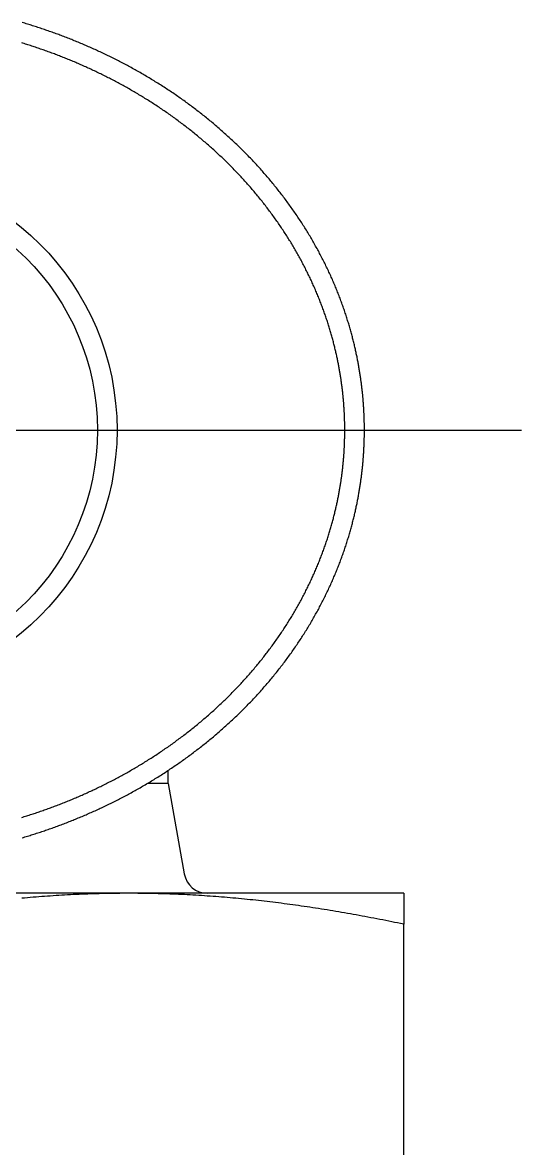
# Model space of a CAD drawing. Extents: x -15.1 to 49.4, y -18.2 to 42.
# Drawn here: x 43.09 to 49.45, y 25.25 to 39.59 of the extents above; entities that cross this region are included whole.
import ezdxf

# ---------------------------------------------------------------- set-up
doc = ezdxf.new("R2010")
doc.units = 0
doc.linetypes.add('CENTER', pattern=[50.8, 31.75, -6.35, 6.35, -6.35])
doc.layers.get('0').update_dxf_attribs({"linetype": 'CONTINUOUS'})
doc.layers.add('CENTER', color=1, linetype='CENTER')

msp = doc.modelspace()

# ---------------------------------------------------------------- linework, layer by layer
at = {"color": 7, "linetype": 'CONTINUOUS'}
for p, q in [((44.946717, 29.9), (44.946717, 30.064752)), ((44.946717, 29.9), (44.683955, 29.9)), ((44.946717, 29.9), (45.152563, 28.747263)), ((47.946717, 28.5), (33.946717, 28.5)), ((47.946717, 28.5), (47.946717, 28.105855)), ((47.946717, 11), (47.946717, 28.105855))]:
    msp.add_line(p, q, dxfattribs=at)
at = {"color": 7}
for points in [[(47.4467, 34.4, 0), (47.4467, 34.4109, 0), (47.4467, 34.4219, 0), (47.4466, 34.4328, 0), (47.4465, 34.4438, 0), (47.4464, 34.4548, 0), (47.4463, 34.4658, 0), (47.4461, 34.4768, 0), (47.4459, 34.4878, 0), (47.4457, 34.4989, 0), (47.4455, 34.5099, 0), (47.4452, 34.521, 0), (47.4449, 34.5321, 0), (47.4446, 34.5432, 0), (47.4442, 34.5544, 0), (47.4439, 34.5655, 0), (47.4435, 34.5767, 0), (47.443, 34.5879, 0), (47.4426, 34.5991, 0), (47.4421, 34.6104, 0), (47.4416, 34.6216, 0), (47.441, 34.6329, 0), (47.4404, 34.6442, 0), (47.4398, 34.6556, 0), (47.4392, 34.6669, 0), (47.4385, 34.6783, 0), (47.4378, 34.6897, 0), (47.4371, 34.7011, 0), (47.4363, 34.7126, 0), (47.4356, 34.7241, 0), (47.4347, 34.7356, 0), (47.4339, 34.7472, 0), (47.433, 34.7588, 0), (47.4321, 34.7704, 0), (47.4311, 34.782, 0), (47.4302, 34.7937, 0), (47.4291, 34.8054, 0), (47.4281, 34.8171, 0), (47.427, 34.8289, 0), (47.4259, 34.8407, 0), (47.4248, 34.8525, 0), (47.4236, 34.8644, 0), (47.4224, 34.8763, 0), (47.4211, 34.8882, 0), (47.4198, 34.9002, 0), (47.4185, 34.9122, 0), (47.4172, 34.9242, 0), (47.4158, 34.9363, 0), (47.4143, 34.9484, 0), (47.4129, 34.9606, 0), (47.4114, 34.9728, 0), (47.4098, 34.985, 0), (47.4083, 34.9973, 0), (47.4067, 35.0096, 0), (47.405, 35.022, 0), (47.4033, 35.0344, 0), (47.4016, 35.0469, 0), (47.3998, 35.0593, 0), (47.398, 35.0719, 0), (47.3962, 35.0845, 0), (47.3943, 35.0971, 0), (47.3924, 35.1098, 0), (47.3904, 35.1225, 0), (47.3884, 35.1353, 0), (47.3863, 35.1481, 0), (47.3842, 35.161, 0), (47.3821, 35.1739, 0), (47.3799, 35.1869, 0), (47.3776, 35.1999, 0), (47.3753, 35.213, 0), (47.373, 35.2261, 0), (47.3706, 35.2393, 0), (47.3682, 35.2525, 0), (47.3657, 35.2658, 0), (47.3631, 35.2792, 0), (47.3606, 35.2926, 0), (47.3579, 35.306, 0), (47.3552, 35.3196, 0), (47.3525, 35.3331, 0), (47.3497, 35.3468, 0), (47.3468, 35.3605, 0), (47.3439, 35.3743, 0), (47.341, 35.3881, 0), (47.3379, 35.402, 0), (47.3349, 35.416, 0), (47.3317, 35.43, 0), (47.3285, 35.4441, 0), (47.3253, 35.4582, 0), (47.3219, 35.4724, 0), (47.3186, 35.4867, 0), (47.3151, 35.5011, 0), (47.3116, 35.5155, 0), (47.3081, 35.5299, 0), (47.3044, 35.5444, 0), (47.3008, 35.559, 0), (47.297, 35.5736, 0), (47.2932, 35.5883, 0), (47.2893, 35.603, 0), (47.2854, 35.6178, 0), (47.2814, 35.6326, 0), (47.2773, 35.6475, 0), (47.2732, 35.6624, 0), (47.269, 35.6774, 0), (47.2647, 35.6924, 0), (47.2604, 35.7075, 0), (47.256, 35.7226, 0), (47.2515, 35.7378, 0), (47.247, 35.753, 0), (47.2424, 35.7682, 0), (47.2377, 35.7835, 0), (47.233, 35.7988, 0), (47.2282, 35.8142, 0), (47.2233, 35.8296, 0), (47.2183, 35.845, 0), (47.2133, 35.8605, 0), (47.2083, 35.876, 0), (47.2031, 35.8915, 0), (47.1979, 35.907, 0), (47.1926, 35.9226, 0), (47.1873, 35.9382, 0), (47.1819, 35.9539, 0), (47.1764, 35.9695, 0), (47.1708, 35.9852, 0), (47.1652, 36.0009, 0), (47.1595, 36.0167, 0), (47.1538, 36.0324, 0), (47.1479, 36.0482, 0), (47.142, 36.064, 0), (47.1361, 36.0798, 0), (47.13, 36.0956, 0), (47.124, 36.1115, 0), (47.1178, 36.1273, 0), (47.1116, 36.1432, 0), (47.1053, 36.1591, 0), (47.0989, 36.175, 0), (47.0925, 36.1909, 0), (47.086, 36.2068, 0), (47.0794, 36.2227, 0), (47.0727, 36.2386, 0), (47.066, 36.2546, 0), (47.0593, 36.2705, 0), (47.0524, 36.2864, 0), (47.0455, 36.3024, 0), (47.0385, 36.3183, 0), (47.0315, 36.3342, 0), (47.0244, 36.3502, 0), (47.0172, 36.3661, 0), (47.01, 36.382, 0), (47.0027, 36.398, 0), (46.9953, 36.4139, 0), (46.9879, 36.4298, 0), (46.9804, 36.4457, 0), (46.9728, 36.4616, 0), (46.9652, 36.4775, 0), (46.9575, 36.4934, 0), (46.9497, 36.5092, 0), (46.9419, 36.5251, 0), (46.934, 36.5409, 0), (46.9261, 36.5568, 0), (46.9181, 36.5726, 0), (46.91, 36.5884, 0), (46.9018, 36.6042, 0), (46.8937, 36.62, 0), (46.8854, 36.6358, 0), (46.8771, 36.6515, 0), (46.8687, 36.6673, 0), (46.8602, 36.683, 0), (46.8517, 36.6987, 0), (46.8432, 36.7144, 0), (46.8346, 36.7301, 0), (46.8259, 36.7457, 0), (46.8171, 36.7614, 0), (46.8083, 36.777, 0), (46.7994, 36.7926, 0), (46.7905, 36.8082, 0), (46.7815, 36.8237, 0), (46.7725, 36.8393, 0), (46.7634, 36.8548, 0), (46.7542, 36.8703, 0), (46.745, 36.8857, 0), (46.7357, 36.9012, 0), (46.7264, 36.9166, 0), (46.717, 36.932, 0), (46.7075, 36.9473, 0), (46.698, 36.9627, 0), (46.6884, 36.978, 0), (46.6788, 36.9934, 0), (46.6691, 37.0086, 0), (46.6593, 37.0239, 0), (46.6495, 37.0392, 0), (46.6396, 37.0544, 0), (46.6296, 37.0696, 0), (46.6196, 37.0848, 0), (46.6096, 37.1, 0), (46.5994, 37.1151, 0), (46.5893, 37.1302, 0), (46.579, 37.1453, 0), (46.5687, 37.1604, 0), (46.5583, 37.1754, 0), (46.5479, 37.1904, 0), (46.5374, 37.2054, 0), (46.5269, 37.2204, 0), (46.5163, 37.2354, 0), (46.5057, 37.2503, 0), (46.4949, 37.2652, 0), (46.4842, 37.2801, 0), (46.4733, 37.2949, 0), (46.4625, 37.3097, 0), (46.4515, 37.3245, 0), (46.4405, 37.3393, 0), (46.4294, 37.3541, 0), (46.4183, 37.3688, 0), (46.4072, 37.3835, 0), (46.3959, 37.3981, 0), (46.3846, 37.4128, 0), (46.3733, 37.4274, 0), (46.3619, 37.442, 0), (46.3504, 37.4565, 0), (46.3389, 37.471, 0), (46.3274, 37.4855, 0), (46.3157, 37.5, 0), (46.3041, 37.5144, 0), (46.2923, 37.5288, 0), (46.2805, 37.5432, 0), (46.2687, 37.5576, 0), (46.2568, 37.5719, 0), (46.2448, 37.5862, 0), (46.2328, 37.6004, 0), (46.2207, 37.6147, 0), (46.2086, 37.6289, 0), (46.1965, 37.643, 0), (46.1842, 37.6572, 0), (46.1719, 37.6713, 0), (46.1596, 37.6853, 0), (46.1472, 37.6994, 0), (46.1348, 37.7134, 0), (46.1223, 37.7273, 0), (46.1097, 37.7413, 0), (46.0971, 37.7552, 0), (46.0845, 37.7691, 0), (46.0718, 37.7829, 0), (46.059, 37.7967, 0), (46.0462, 37.8105, 0), (46.0333, 37.8242, 0), (46.0204, 37.8379, 0), (46.0074, 37.8516, 0), (45.9944, 37.8652, 0), (45.9813, 37.8788, 0), (45.9682, 37.8924, 0), (45.955, 37.9059, 0), (45.9418, 37.9194, 0), (45.9285, 37.9328, 0), (45.9152, 37.9462, 0), (45.9018, 37.9596, 0), (45.8884, 37.9729, 0), (45.8749, 37.9862, 0), (45.8614, 37.9995, 0), (45.8478, 38.0127, 0), (45.8342, 38.0259, 0), (45.8205, 38.039, 0), (45.8068, 38.0521, 0), (45.793, 38.0652, 0), (45.7792, 38.0782, 0), (45.7653, 38.0912, 0), (45.7514, 38.1041, 0), (45.7375, 38.117, 0), (45.7235, 38.1299, 0), (45.7095, 38.1427, 0), (45.6954, 38.1555, 0), (45.6813, 38.1682, 0), (45.6671, 38.1809, 0), (45.6529, 38.1935, 0), (45.6386, 38.2062, 0), (45.6244, 38.2187, 0), (45.61, 38.2312, 0), (45.5956, 38.2437, 0), (45.5812, 38.2562, 0), (45.5668, 38.2686, 0), (45.5523, 38.2809, 0), (45.5377, 38.2932, 0), (45.5232, 38.3055, 0), (45.5085, 38.3177, 0), (45.4939, 38.3299, 0), (45.4792, 38.342, 0), (45.4645, 38.3541, 0), (45.4497, 38.3662, 0), (45.4349, 38.3782, 0), (45.42, 38.3901, 0), (45.4052, 38.402, 0), (45.3902, 38.4139, 0), (45.3753, 38.4257, 0), (45.3603, 38.4375, 0), (45.3453, 38.4492, 0), (45.3302, 38.4609, 0), (45.3151, 38.4725, 0), (45.3, 38.4841, 0), (45.2849, 38.4957, 0), (45.2697, 38.5071, 0), (45.2544, 38.5186, 0), (45.2392, 38.53, 0), (45.2239, 38.5413, 0), (45.2086, 38.5526, 0), (45.1932, 38.5639, 0), (45.1778, 38.5751, 0), (45.1624, 38.5863, 0), (45.147, 38.5974, 0), (45.1315, 38.6084, 0), (45.116, 38.6194, 0), (45.1005, 38.6304, 0), (45.0849, 38.6413, 0), (45.0693, 38.6522, 0), (45.0537, 38.663, 0), (45.0381, 38.6738, 0), (45.0224, 38.6845, 0), (45.0067, 38.6951, 0), (44.991, 38.7057, 0), (44.9752, 38.7163, 0), (44.9595, 38.7268, 0), (44.9437, 38.7373, 0), (44.9278, 38.7477, 0), (44.912, 38.758, 0), (44.8961, 38.7683, 0), (44.8803, 38.7786, 0), (44.8643, 38.7888, 0), (44.8484, 38.7989, 0), (44.8325, 38.809, 0), (44.8165, 38.819, 0), (44.8005, 38.829, 0), (44.7845, 38.839, 0), (44.7685, 38.8488, 0), (44.7525, 38.8587, 0), (44.7364, 38.8684, 0), (44.7204, 38.8782, 0), (44.7043, 38.8878, 0), (44.6882, 38.8975, 0), (44.672, 38.907, 0), (44.6559, 38.9165, 0), (44.6397, 38.926, 0), (44.6236, 38.9354, 0), (44.6074, 38.9448, 0), (44.5912, 38.9541, 0), (44.575, 38.9633, 0), (44.5588, 38.9725, 0), (44.5425, 38.9817, 0), (44.5263, 38.9908, 0), (44.51, 38.9999, 0), (44.4937, 39.0089, 0), (44.4774, 39.0178, 0), (44.4611, 39.0267, 0), (44.4448, 39.0355, 0), (44.4284, 39.0443, 0), (44.4121, 39.0531, 0), (44.3958, 39.0618, 0), (44.3794, 39.0704, 0), (44.363, 39.079, 0), (44.3466, 39.0875, 0), (44.3302, 39.096, 0), (44.3138, 39.1045, 0), (44.2974, 39.1128, 0), (44.281, 39.1212, 0), (44.2646, 39.1295, 0), (44.2481, 39.1377, 0), (44.2317, 39.1459, 0), (44.2152, 39.154, 0), (44.1988, 39.1621, 0), (44.1823, 39.1701, 0), (44.1658, 39.1781, 0), (44.1493, 39.186, 0), (44.1328, 39.1939, 0), (44.1164, 39.2017, 0), (44.0999, 39.2095, 0), (44.0834, 39.2172, 0), (44.0668, 39.2249, 0), (44.0503, 39.2325, 0), (44.0338, 39.2401, 0), (44.0173, 39.2476, 0), (44.0008, 39.2551, 0), (43.9842, 39.2625, 0), (43.9677, 39.2699, 0), (43.9512, 39.2772, 0), (43.9346, 39.2844, 0), (43.9181, 39.2917, 0), (43.9016, 39.2988, 0), (43.885, 39.306, 0), (43.8685, 39.313, 0), (43.8519, 39.32, 0), (43.8354, 39.327, 0), (43.8189, 39.3339, 0), (43.8023, 39.3408, 0), (43.7858, 39.3476, 0), (43.7692, 39.3544, 0), (43.7527, 39.3611, 0), (43.7362, 39.3678, 0), (43.7196, 39.3744, 0), (43.7031, 39.381, 0), (43.6865, 39.3875, 0), (43.67, 39.394, 0), (43.6534, 39.4005, 0), (43.6368, 39.4069, 0), (43.6203, 39.4132, 0), (43.6037, 39.4195, 0), (43.5872, 39.4258, 0), (43.5706, 39.432, 0), (43.554, 39.4382, 0), (43.5375, 39.4443, 0), (43.5209, 39.4504, 0), (43.5043, 39.4564, 0), (43.4877, 39.4624, 0), (43.4712, 39.4683, 0), (43.4546, 39.4742, 0), (43.438, 39.4801, 0), (43.4214, 39.4859, 0), (43.4048, 39.4916, 0), (43.3883, 39.4973, 0), (43.3717, 39.503, 0), (43.3551, 39.5086, 0), (43.3385, 39.5142, 0), (43.3219, 39.5198, 0), (43.3053, 39.5253, 0), (43.2887, 39.5307, 0), (43.2721, 39.5361, 0), (43.2555, 39.5415, 0), (43.2389, 39.5468, 0), (43.2223, 39.5521, 0), (43.2057, 39.5573, 0), (43.1891, 39.5625, 0), (43.1725, 39.5676, 0), (43.1559, 39.5727, 0), (43.1393, 39.5778, 0), (43.1227, 39.5828, 0), (43.1061, 39.5878, 0), (43.0895, 39.5927, 0)], [(47.1967, 34.4, 0), (47.1967, 34.4103, 0), (47.1967, 34.4207, 0), (47.1966, 34.4311, 0), (47.1965, 34.4414, 0), (47.1964, 34.4518, 0), (47.1963, 34.4622, 0), (47.1961, 34.4727, 0), (47.196, 34.4831, 0), (47.1958, 34.4936, 0), (47.1955, 34.504, 0), (47.1953, 34.5145, 0), (47.195, 34.525, 0), (47.1947, 34.5355, 0), (47.1944, 34.5461, 0), (47.194, 34.5566, 0), (47.1936, 34.5672, 0), (47.1932, 34.5778, 0), (47.1928, 34.5884, 0), (47.1923, 34.5991, 0), (47.1918, 34.6097, 0), (47.1913, 34.6204, 0), (47.1908, 34.6311, 0), (47.1902, 34.6418, 0), (47.1896, 34.6526, 0), (47.189, 34.6634, 0), (47.1883, 34.6742, 0), (47.1876, 34.685, 0), (47.1869, 34.6958, 0), (47.1862, 34.7067, 0), (47.1854, 34.7176, 0), (47.1846, 34.7285, 0), (47.1837, 34.7395, 0), (47.1829, 34.7505, 0), (47.182, 34.7615, 0), (47.181, 34.7725, 0), (47.1801, 34.7836, 0), (47.1791, 34.7947, 0), (47.1781, 34.8059, 0), (47.177, 34.817, 0), (47.1759, 34.8282, 0), (47.1748, 34.8395, 0), (47.1737, 34.8507, 0), (47.1725, 34.862, 0), (47.1713, 34.8733, 0), (47.17, 34.8847, 0), (47.1687, 34.8961, 0), (47.1674, 34.9076, 0), (47.1661, 34.919, 0), (47.1647, 34.9305, 0), (47.1633, 34.9421, 0), (47.1618, 34.9537, 0), (47.1603, 34.9653, 0), (47.1588, 34.977, 0), (47.1572, 34.9887, 0), (47.1557, 35.0004, 0), (47.154, 35.0122, 0), (47.1524, 35.024, 0), (47.1506, 35.0359, 0), (47.1489, 35.0478, 0), (47.1471, 35.0598, 0), (47.1453, 35.0718, 0), (47.1434, 35.0838, 0), (47.1415, 35.0959, 0), (47.1395, 35.1081, 0), (47.1376, 35.1202, 0), (47.1355, 35.1325, 0), (47.1334, 35.1448, 0), (47.1313, 35.1571, 0), (47.1291, 35.1695, 0), (47.1269, 35.1819, 0), (47.1247, 35.1944, 0), (47.1224, 35.2069, 0), (47.12, 35.2195, 0), (47.1176, 35.2322, 0), (47.1151, 35.2449, 0), (47.1127, 35.2576, 0), (47.1101, 35.2704, 0), (47.1075, 35.2833, 0), (47.1049, 35.2962, 0), (47.1022, 35.3092, 0), (47.0994, 35.3222, 0), (47.0966, 35.3353, 0), (47.0937, 35.3485, 0), (47.0908, 35.3617, 0), (47.0878, 35.375, 0), (47.0848, 35.3884, 0), (47.0817, 35.4018, 0), (47.0786, 35.4153, 0), (47.0754, 35.4288, 0), (47.0721, 35.4424, 0), (47.0688, 35.456, 0), (47.0654, 35.4697, 0), (47.062, 35.4835, 0), (47.0585, 35.4973, 0), (47.0549, 35.5111, 0), (47.0513, 35.525, 0), (47.0477, 35.539, 0), (47.0439, 35.553, 0), (47.0401, 35.567, 0), (47.0363, 35.5811, 0), (47.0324, 35.5953, 0), (47.0284, 35.6095, 0), (47.0243, 35.6237, 0), (47.0202, 35.638, 0), (47.0161, 35.6524, 0), (47.0118, 35.6667, 0), (47.0075, 35.6811, 0), (47.0032, 35.6956, 0), (46.9987, 35.7101, 0), (46.9942, 35.7246, 0), (46.9897, 35.7392, 0), (46.9851, 35.7538, 0), (46.9804, 35.7684, 0), (46.9756, 35.7831, 0), (46.9708, 35.7978, 0), (46.9659, 35.8125, 0), (46.961, 35.8273, 0), (46.956, 35.842, 0), (46.9509, 35.8568, 0), (46.9458, 35.8717, 0), (46.9405, 35.8865, 0), (46.9353, 35.9014, 0), (46.9299, 35.9163, 0), (46.9245, 35.9313, 0), (46.9191, 35.9462, 0), (46.9136, 35.9612, 0), (46.908, 35.9762, 0), (46.9023, 35.9912, 0), (46.8966, 36.0062, 0), (46.8908, 36.0212, 0), (46.885, 36.0363, 0), (46.879, 36.0514, 0), (46.8731, 36.0664, 0), (46.867, 36.0815, 0), (46.8609, 36.0966, 0), (46.8547, 36.1117, 0), (46.8485, 36.1268, 0), (46.8422, 36.142, 0), (46.8358, 36.1571, 0), (46.8294, 36.1722, 0), (46.8229, 36.1874, 0), (46.8163, 36.2025, 0), (46.8097, 36.2177, 0), (46.803, 36.2328, 0), (46.7962, 36.2479, 0), (46.7894, 36.2631, 0), (46.7826, 36.2782, 0), (46.7756, 36.2933, 0), (46.7686, 36.3085, 0), (46.7615, 36.3236, 0), (46.7544, 36.3387, 0), (46.7472, 36.3538, 0), (46.74, 36.3689, 0), (46.7327, 36.384, 0), (46.7253, 36.3991, 0), (46.7178, 36.4142, 0), (46.7104, 36.4292, 0), (46.7028, 36.4443, 0), (46.6952, 36.4593, 0), (46.6875, 36.4744, 0), (46.6798, 36.4894, 0), (46.672, 36.5044, 0), (46.6641, 36.5194, 0), (46.6562, 36.5344, 0), (46.6482, 36.5494, 0), (46.6402, 36.5644, 0), (46.6321, 36.5793, 0), (46.624, 36.5942, 0), (46.6158, 36.6091, 0), (46.6075, 36.624, 0), (46.5992, 36.6389, 0), (46.5908, 36.6538, 0), (46.5823, 36.6686, 0), (46.5738, 36.6835, 0), (46.5653, 36.6983, 0), (46.5567, 36.7131, 0), (46.548, 36.7278, 0), (46.5393, 36.7426, 0), (46.5305, 36.7573, 0), (46.5217, 36.772, 0), (46.5128, 36.7867, 0), (46.5038, 36.8013, 0), (46.4948, 36.816, 0), (46.4857, 36.8306, 0), (46.4766, 36.8452, 0), (46.4674, 36.8598, 0), (46.4582, 36.8744, 0), (46.4489, 36.8889, 0), (46.4395, 36.9035, 0), (46.4301, 36.918, 0), (46.4206, 36.9325, 0), (46.4111, 36.9469, 0), (46.4015, 36.9614, 0), (46.3918, 36.9758, 0), (46.3821, 36.9902, 0), (46.3724, 37.0046, 0), (46.3625, 37.019, 0), (46.3527, 37.0333, 0), (46.3427, 37.0477, 0), (46.3327, 37.062, 0), (46.3227, 37.0762, 0), (46.3126, 37.0905, 0), (46.3024, 37.1047, 0), (46.2922, 37.119, 0), (46.2819, 37.1331, 0), (46.2716, 37.1473, 0), (46.2612, 37.1615, 0), (46.2507, 37.1756, 0), (46.2402, 37.1897, 0), (46.2297, 37.2037, 0), (46.2191, 37.2178, 0), (46.2084, 37.2318, 0), (46.1977, 37.2458, 0), (46.1869, 37.2598, 0), (46.1761, 37.2737, 0), (46.1652, 37.2877, 0), (46.1543, 37.3015, 0), (46.1433, 37.3154, 0), (46.1322, 37.3293, 0), (46.1211, 37.3431, 0), (46.11, 37.3569, 0), (46.0988, 37.3706, 0), (46.0875, 37.3844, 0), (46.0762, 37.3981, 0), (46.0648, 37.4117, 0), (46.0534, 37.4254, 0), (46.0419, 37.439, 0), (46.0304, 37.4526, 0), (46.0188, 37.4662, 0), (46.0072, 37.4797, 0), (45.9955, 37.4932, 0), (45.9837, 37.5067, 0), (45.9719, 37.5202, 0), (45.9601, 37.5336, 0), (45.9482, 37.547, 0), (45.9363, 37.5603, 0), (45.9243, 37.5736, 0), (45.9122, 37.5869, 0), (45.9001, 37.6002, 0), (45.8879, 37.6134, 0), (45.8757, 37.6266, 0), (45.8635, 37.6398, 0), (45.8512, 37.653, 0), (45.8388, 37.6661, 0), (45.8264, 37.6791, 0), (45.8139, 37.6922, 0), (45.8014, 37.7052, 0), (45.7889, 37.7182, 0), (45.7762, 37.7311, 0), (45.7636, 37.744, 0), (45.7509, 37.7569, 0), (45.7381, 37.7697, 0), (45.7253, 37.7825, 0), (45.7124, 37.7953, 0), (45.6995, 37.808, 0), (45.6866, 37.8207, 0), (45.6736, 37.8334, 0), (45.6605, 37.846, 0), (45.6475, 37.8586, 0), (45.6343, 37.8711, 0), (45.6211, 37.8836, 0), (45.6079, 37.8961, 0), (45.5946, 37.9085, 0), (45.5813, 37.9209, 0), (45.568, 37.9333, 0), (45.5545, 37.9456, 0), (45.5411, 37.9579, 0), (45.5276, 37.9701, 0), (45.5141, 37.9823, 0), (45.5005, 37.9945, 0), (45.4869, 38.0066, 0), (45.4732, 38.0187, 0), (45.4595, 38.0308, 0), (45.4458, 38.0428, 0), (45.432, 38.0547, 0), (45.4182, 38.0667, 0), (45.4043, 38.0786, 0), (45.3904, 38.0904, 0), (45.3764, 38.1022, 0), (45.3625, 38.114, 0), (45.3484, 38.1257, 0), (45.3344, 38.1374, 0), (45.3203, 38.149, 0), (45.3062, 38.1606, 0), (45.292, 38.1722, 0), (45.2778, 38.1837, 0), (45.2635, 38.1952, 0), (45.2493, 38.2066, 0), (45.235, 38.218, 0), (45.2206, 38.2293, 0), (45.2062, 38.2406, 0), (45.1918, 38.2519, 0), (45.1773, 38.2631, 0), (45.1629, 38.2743, 0), (45.1483, 38.2854, 0), (45.1338, 38.2965, 0), (45.1192, 38.3075, 0), (45.1046, 38.3185, 0), (45.0899, 38.3294, 0), (45.0753, 38.3403, 0), (45.0605, 38.3512, 0), (45.0458, 38.362, 0), (45.031, 38.3728, 0), (45.0162, 38.3835, 0), (45.0014, 38.3942, 0), (44.9865, 38.4048, 0), (44.9716, 38.4154, 0), (44.9567, 38.4259, 0), (44.9417, 38.4364, 0), (44.9268, 38.4468, 0), (44.9118, 38.4572, 0), (44.8967, 38.4675, 0), (44.8817, 38.4778, 0), (44.8666, 38.4881, 0), (44.8515, 38.4983, 0), (44.8363, 38.5084, 0), (44.8212, 38.5185, 0), (44.806, 38.5286, 0), (44.7908, 38.5386, 0), (44.7755, 38.5486, 0), (44.7603, 38.5585, 0), (44.745, 38.5683, 0), (44.7297, 38.5781, 0), (44.7144, 38.5879, 0), (44.6991, 38.5976, 0), (44.6837, 38.6072, 0), (44.6683, 38.6168, 0), (44.653, 38.6264, 0), (44.6375, 38.6359, 0), (44.6221, 38.6453, 0), (44.6067, 38.6547, 0), (44.5912, 38.6641, 0), (44.5757, 38.6734, 0), (44.5602, 38.6827, 0), (44.5447, 38.6919, 0), (44.5292, 38.701, 0), (44.5136, 38.7101, 0), (44.4981, 38.7192, 0), (44.4825, 38.7282, 0), (44.4669, 38.7372, 0), (44.4513, 38.7461, 0), (44.4357, 38.7549, 0), (44.42, 38.7638, 0), (44.4044, 38.7725, 0), (44.3887, 38.7812, 0), (44.373, 38.7899, 0), (44.3574, 38.7985, 0), (44.3417, 38.8071, 0), (44.3259, 38.8156, 0), (44.3102, 38.8241, 0), (44.2945, 38.8325, 0), (44.2787, 38.8409, 0), (44.263, 38.8492, 0), (44.2472, 38.8574, 0), (44.2314, 38.8657, 0), (44.2156, 38.8738, 0), (44.1998, 38.882, 0), (44.184, 38.89, 0), (44.1682, 38.8981, 0), (44.1523, 38.9061, 0), (44.1365, 38.914, 0), (44.1207, 38.9219, 0), (44.1048, 38.9297, 0), (44.0889, 38.9375, 0), (44.0731, 38.9452, 0), (44.0572, 38.9529, 0), (44.0413, 38.9605, 0), (44.0254, 38.9681, 0), (44.0095, 38.9757, 0), (43.9936, 38.9832, 0), (43.9777, 38.9906, 0), (43.9618, 38.998, 0), (43.9459, 39.0054, 0), (43.93, 39.0127, 0), (43.914, 39.0199, 0), (43.8981, 39.0271, 0), (43.8822, 39.0343, 0), (43.8662, 39.0414, 0), (43.8503, 39.0484, 0), (43.8343, 39.0554, 0), (43.8184, 39.0624, 0), (43.8025, 39.0693, 0), (43.7865, 39.0762, 0), (43.7706, 39.083, 0), (43.7546, 39.0898, 0), (43.7386, 39.0965, 0), (43.7227, 39.1032, 0), (43.7067, 39.1098, 0), (43.6908, 39.1164, 0), (43.6748, 39.1229, 0), (43.6589, 39.1294, 0), (43.6429, 39.1358, 0), (43.6269, 39.1422, 0), (43.611, 39.1486, 0), (43.595, 39.1549, 0), (43.579, 39.1612, 0), (43.5631, 39.1674, 0), (43.5471, 39.1735, 0), (43.5311, 39.1797, 0), (43.5151, 39.1858, 0), (43.4991, 39.1918, 0), (43.4832, 39.1978, 0), (43.4672, 39.2037, 0), (43.4512, 39.2097, 0), (43.4352, 39.2155, 0), (43.4192, 39.2213, 0), (43.4032, 39.2271, 0), (43.3872, 39.2328, 0), (43.3712, 39.2385, 0), (43.3552, 39.2442, 0), (43.3392, 39.2498, 0), (43.3232, 39.2553, 0), (43.3072, 39.2609, 0), (43.2911, 39.2663, 0), (43.2751, 39.2718, 0), (43.2591, 39.2772, 0), (43.2431, 39.2825, 0), (43.2271, 39.2878, 0), (43.2111, 39.2931, 0), (43.195, 39.2983, 0), (43.179, 39.3035, 0), (43.163, 39.3086, 0), (43.1469, 39.3137, 0), (43.1309, 39.3187, 0), (43.1149, 39.3237, 0), (43.0988, 39.3287, 0), (43.0828, 39.3336, 0)], [(43.0827, 29.4664, 0), (43.0988, 29.4713, 0), (43.1148, 29.4763, 0), (43.1308, 29.4813, 0), (43.1469, 29.4864, 0), (43.1629, 29.4915, 0), (43.1789, 29.4966, 0), (43.195, 29.5018, 0), (43.211, 29.507, 0), (43.227, 29.5123, 0), (43.243, 29.5176, 0), (43.259, 29.5229, 0), (43.2751, 29.5283, 0), (43.2911, 29.5337, 0), (43.3071, 29.5392, 0), (43.3231, 29.5447, 0), (43.3391, 29.5503, 0), (43.3551, 29.5559, 0), (43.3712, 29.5615, 0), (43.3872, 29.5672, 0), (43.4032, 29.5729, 0), (43.4192, 29.5787, 0), (43.4352, 29.5845, 0), (43.4512, 29.5904, 0), (43.4672, 29.5963, 0), (43.4833, 29.6023, 0), (43.4993, 29.6083, 0), (43.5153, 29.6143, 0), (43.5313, 29.6204, 0), (43.5473, 29.6265, 0), (43.5633, 29.6327, 0), (43.5793, 29.6389, 0), (43.5953, 29.6452, 0), (43.6113, 29.6515, 0), (43.6273, 29.6579, 0), (43.6433, 29.6643, 0), (43.6593, 29.6707, 0), (43.6753, 29.6772, 0), (43.6913, 29.6838, 0), (43.7072, 29.6904, 0), (43.7232, 29.697, 0), (43.7392, 29.7037, 0), (43.7552, 29.7104, 0), (43.7711, 29.7172, 0), (43.7871, 29.724, 0), (43.803, 29.7309, 0), (43.819, 29.7378, 0), (43.8349, 29.7448, 0), (43.8509, 29.7518, 0), (43.8668, 29.7588, 0), (43.8828, 29.7659, 0), (43.8987, 29.7731, 0), (43.9146, 29.7803, 0), (43.9305, 29.7875, 0), (43.9464, 29.7948, 0), (43.9623, 29.8021, 0), (43.9782, 29.8095, 0), (43.9941, 29.817, 0), (44.01, 29.8244, 0), (44.0259, 29.832, 0), (44.0417, 29.8395, 0), (44.0576, 29.8472, 0), (44.0734, 29.8548, 0), (44.0893, 29.8626, 0), (44.1051, 29.8703, 0), (44.1209, 29.8782, 0), (44.1367, 29.886, 0), (44.1526, 29.8939, 0), (44.1684, 29.9019, 0), (44.1842, 29.9099, 0), (44.1999, 29.918, 0), (44.2157, 29.9261, 0), (44.2315, 29.9342, 0), (44.2472, 29.9425, 0), (44.263, 29.9507, 0), (44.2787, 29.959, 0), (44.2944, 29.9674, 0), (44.3101, 29.9758, 0), (44.3258, 29.9842, 0), (44.3415, 29.9928, 0), (44.3572, 30.0013, 0), (44.3729, 30.0099, 0), (44.3885, 30.0186, 0), (44.4042, 30.0273, 0), (44.4198, 30.036, 0), (44.4355, 30.0449, 0), (44.4511, 30.0537, 0), (44.4667, 30.0626, 0), (44.4823, 30.0716, 0), (44.4978, 30.0806, 0), (44.5134, 30.0897, 0), (44.5289, 30.0988, 0), (44.5445, 30.1079, 0), (44.56, 30.1172, 0), (44.5755, 30.1264, 0), (44.591, 30.1357, 0), (44.6065, 30.1451, 0), (44.622, 30.1545, 0), (44.6374, 30.164, 0), (44.6528, 30.1735, 0), (44.6682, 30.1831, 0), (44.6836, 30.1927, 0), (44.699, 30.2024, 0), (44.7143, 30.2121, 0), (44.7297, 30.2219, 0), (44.745, 30.2317, 0), (44.7602, 30.2416, 0), (44.7755, 30.2515, 0), (44.7907, 30.2614, 0), (44.8059, 30.2715, 0), (44.8211, 30.2815, 0), (44.8363, 30.2916, 0), (44.8514, 30.3018, 0), (44.8665, 30.312, 0), (44.8816, 30.3222, 0), (44.8967, 30.3325, 0), (44.9117, 30.3429, 0), (44.9267, 30.3533, 0), (44.9417, 30.3637, 0), (44.9566, 30.3742, 0), (44.9715, 30.3847, 0), (44.9864, 30.3953, 0), (45.0013, 30.406, 0), (45.0161, 30.4166, 0), (45.0309, 30.4273, 0), (45.0457, 30.4381, 0), (45.0605, 30.4489, 0), (45.0752, 30.4598, 0), (45.0899, 30.4707, 0), (45.1045, 30.4816, 0), (45.1191, 30.4926, 0), (45.1337, 30.5036, 0), (45.1483, 30.5147, 0), (45.1628, 30.5258, 0), (45.1773, 30.537, 0), (45.1918, 30.5482, 0), (45.2062, 30.5594, 0), (45.2206, 30.5707, 0), (45.2349, 30.5821, 0), (45.2492, 30.5935, 0), (45.2635, 30.6049, 0), (45.2778, 30.6163, 0), (45.292, 30.6279, 0), (45.3062, 30.6394, 0), (45.3203, 30.651, 0), (45.3344, 30.6626, 0), (45.3485, 30.6743, 0), (45.3625, 30.686, 0), (45.3765, 30.6978, 0), (45.3904, 30.7096, 0), (45.4043, 30.7214, 0), (45.4182, 30.7333, 0), (45.432, 30.7452, 0), (45.4458, 30.7572, 0), (45.4596, 30.7692, 0), (45.4733, 30.7812, 0), (45.4869, 30.7933, 0), (45.5005, 30.8055, 0), (45.5141, 30.8176, 0), (45.5277, 30.8298, 0), (45.5411, 30.8421, 0), (45.5546, 30.8543, 0), (45.568, 30.8667, 0), (45.5814, 30.879, 0), (45.5947, 30.8914, 0), (45.608, 30.9039, 0), (45.6212, 30.9163, 0), (45.6344, 30.9288, 0), (45.6475, 30.9414, 0), (45.6606, 30.954, 0), (45.6736, 30.9666, 0), (45.6866, 30.9793, 0), (45.6996, 30.992, 0), (45.7125, 31.0047, 0), (45.7253, 31.0175, 0), (45.7381, 31.0303, 0), (45.7509, 31.0431, 0), (45.7636, 31.056, 0), (45.7762, 31.0689, 0), (45.7888, 31.0818, 0), (45.8014, 31.0948, 0), (45.8139, 31.1078, 0), (45.8263, 31.1208, 0), (45.8387, 31.1339, 0), (45.8511, 31.147, 0), (45.8634, 31.1602, 0), (45.8757, 31.1733, 0), (45.8879, 31.1865, 0), (45.9, 31.1998, 0), (45.9121, 31.213, 0), (45.9242, 31.2263, 0), (45.9362, 31.2397, 0), (45.9481, 31.253, 0), (45.96, 31.2664, 0), (45.9719, 31.2798, 0), (45.9837, 31.2933, 0), (45.9954, 31.3068, 0), (46.0071, 31.3203, 0), (46.0187, 31.3338, 0), (46.0303, 31.3474, 0), (46.0419, 31.361, 0), (46.0533, 31.3746, 0), (46.0648, 31.3883, 0), (46.0761, 31.402, 0), (46.0875, 31.4157, 0), (46.0987, 31.4294, 0), (46.11, 31.4432, 0), (46.1211, 31.457, 0), (46.1322, 31.4708, 0), (46.1433, 31.4846, 0), (46.1543, 31.4985, 0), (46.1652, 31.5124, 0), (46.1761, 31.5263, 0), (46.1869, 31.5403, 0), (46.1977, 31.5542, 0), (46.2085, 31.5682, 0), (46.2191, 31.5823, 0), (46.2297, 31.5963, 0), (46.2403, 31.6104, 0), (46.2508, 31.6245, 0), (46.2612, 31.6386, 0), (46.2716, 31.6527, 0), (46.282, 31.6669, 0), (46.2923, 31.6811, 0), (46.3025, 31.6953, 0), (46.3126, 31.7096, 0), (46.3228, 31.7238, 0), (46.3328, 31.7381, 0), (46.3428, 31.7524, 0), (46.3527, 31.7667, 0), (46.3626, 31.7811, 0), (46.3724, 31.7954, 0), (46.3822, 31.8098, 0), (46.3919, 31.8242, 0), (46.4016, 31.8387, 0), (46.4111, 31.8531, 0), (46.4207, 31.8676, 0), (46.4301, 31.8821, 0), (46.4396, 31.8966, 0), (46.4489, 31.9111, 0), (46.4582, 31.9256, 0), (46.4675, 31.9402, 0), (46.4766, 31.9548, 0), (46.4858, 31.9694, 0), (46.4948, 31.984, 0), (46.5038, 31.9987, 0), (46.5128, 32.0134, 0), (46.5217, 32.028, 0), (46.5305, 32.0428, 0), (46.5393, 32.0575, 0), (46.548, 32.0722, 0), (46.5567, 32.087, 0), (46.5653, 32.1018, 0), (46.5739, 32.1166, 0), (46.5824, 32.1314, 0), (46.5908, 32.1462, 0), (46.5992, 32.1611, 0), (46.6075, 32.1759, 0), (46.6158, 32.1908, 0), (46.624, 32.2057, 0), (46.6321, 32.2206, 0), (46.6402, 32.2356, 0), (46.6482, 32.2505, 0), (46.6562, 32.2655, 0), (46.6641, 32.2805, 0), (46.6719, 32.2955, 0), (46.6797, 32.3105, 0), (46.6875, 32.3255, 0), (46.6951, 32.3405, 0), (46.7028, 32.3556, 0), (46.7103, 32.3706, 0), (46.7178, 32.3857, 0), (46.7253, 32.4008, 0), (46.7326, 32.4159, 0), (46.7399, 32.431, 0), (46.7472, 32.4461, 0), (46.7544, 32.4612, 0), (46.7615, 32.4764, 0), (46.7686, 32.4915, 0), (46.7756, 32.5066, 0), (46.7825, 32.5218, 0), (46.7894, 32.5369, 0), (46.7962, 32.5521, 0), (46.803, 32.5672, 0), (46.8097, 32.5824, 0), (46.8163, 32.5975, 0), (46.8229, 32.6126, 0), (46.8294, 32.6278, 0), (46.8358, 32.6429, 0), (46.8422, 32.658, 0), (46.8485, 32.6732, 0), (46.8547, 32.6883, 0), (46.8609, 32.7034, 0), (46.867, 32.7185, 0), (46.8731, 32.7336, 0), (46.879, 32.7486, 0), (46.885, 32.7637, 0), (46.8908, 32.7788, 0), (46.8966, 32.7938, 0), (46.9023, 32.8088, 0), (46.908, 32.8238, 0), (46.9136, 32.8388, 0), (46.9191, 32.8538, 0), (46.9246, 32.8687, 0), (46.93, 32.8836, 0), (46.9353, 32.8985, 0), (46.9406, 32.9134, 0), (46.9458, 32.9283, 0), (46.9509, 32.9431, 0), (46.956, 32.9579, 0), (46.961, 32.9727, 0), (46.9659, 32.9875, 0), (46.9708, 33.0022, 0), (46.9756, 33.0169, 0), (46.9804, 33.0316, 0), (46.9851, 33.0462, 0), (46.9897, 33.0608, 0), (46.9942, 33.0754, 0), (46.9987, 33.0899, 0), (47.0031, 33.1044, 0), (47.0075, 33.1189, 0), (47.0118, 33.1333, 0), (47.016, 33.1477, 0), (47.0202, 33.162, 0), (47.0243, 33.1763, 0), (47.0284, 33.1905, 0), (47.0323, 33.2047, 0), (47.0363, 33.2189, 0), (47.0401, 33.233, 0), (47.0439, 33.2471, 0), (47.0477, 33.2611, 0), (47.0513, 33.275, 0), (47.055, 33.289, 0), (47.0585, 33.3028, 0), (47.062, 33.3166, 0), (47.0655, 33.3304, 0), (47.0688, 33.3441, 0), (47.0721, 33.3577, 0), (47.0754, 33.3713, 0), (47.0786, 33.3848, 0), (47.0817, 33.3983, 0), (47.0848, 33.4117, 0), (47.0878, 33.425, 0), (47.0908, 33.4383, 0), (47.0937, 33.4515, 0), (47.0966, 33.4646, 0), (47.0994, 33.4777, 0), (47.1022, 33.4908, 0), (47.1049, 33.5037, 0), (47.1075, 33.5167, 0), (47.1101, 33.5295, 0), (47.1127, 33.5423, 0), (47.1152, 33.5551, 0), (47.1176, 33.5678, 0), (47.12, 33.5804, 0), (47.1224, 33.593, 0), (47.1247, 33.6056, 0), (47.1269, 33.6181, 0), (47.1291, 33.6305, 0), (47.1313, 33.6429, 0), (47.1334, 33.6552, 0), (47.1355, 33.6675, 0), (47.1375, 33.6797, 0), (47.1395, 33.6919, 0), (47.1415, 33.7041, 0), (47.1434, 33.7162, 0), (47.1453, 33.7282, 0), (47.1471, 33.7402, 0), (47.1489, 33.7522, 0), (47.1506, 33.7641, 0), (47.1524, 33.776, 0), (47.154, 33.7878, 0), (47.1557, 33.7996, 0), (47.1573, 33.8113, 0), (47.1589, 33.8231, 0), (47.1604, 33.8347, 0), (47.1619, 33.8463, 0), (47.1633, 33.8579, 0), (47.1648, 33.8695, 0), (47.1662, 33.881, 0), (47.1675, 33.8925, 0), (47.1688, 33.9039, 0), (47.1701, 33.9153, 0), (47.1714, 33.9267, 0), (47.1726, 33.938, 0), (47.1738, 33.9493, 0), (47.1749, 33.9606, 0), (47.176, 33.9718, 0), (47.1771, 33.983, 0), (47.1782, 33.9942, 0), (47.1792, 34.0053, 0), (47.1802, 34.0164, 0), (47.1812, 34.0275, 0), (47.1821, 34.0385, 0), (47.183, 34.0496, 0), (47.1838, 34.0605, 0), (47.1847, 34.0715, 0), (47.1855, 34.0824, 0), (47.1863, 34.0933, 0), (47.187, 34.1042, 0), (47.1877, 34.1151, 0), (47.1884, 34.1259, 0), (47.189, 34.1367, 0), (47.1897, 34.1474, 0), (47.1903, 34.1582, 0), (47.1908, 34.1689, 0), (47.1914, 34.1796, 0), (47.1919, 34.1903, 0), (47.1924, 34.201, 0), (47.1928, 34.2116, 0), (47.1933, 34.2222, 0), (47.1937, 34.2328, 0), (47.1941, 34.2434, 0), (47.1944, 34.2539, 0), (47.1947, 34.2645, 0), (47.195, 34.275, 0), (47.1953, 34.2855, 0), (47.1956, 34.296, 0), (47.1958, 34.3064, 0), (47.196, 34.3169, 0), (47.1962, 34.3273, 0), (47.1963, 34.3378, 0), (47.1964, 34.3482, 0), (47.1965, 34.3586, 0), (47.1966, 34.3689, 0), (47.1967, 34.3793, 0), (47.1967, 34.3897, 0), (47.1967, 34.4, 0)], [(43.0894, 29.2074, 0), (43.106, 29.2123, 0), (43.1226, 29.2173, 0), (43.1392, 29.2223, 0), (43.1558, 29.2273, 0), (43.1725, 29.2324, 0), (43.1891, 29.2376, 0), (43.2057, 29.2428, 0), (43.2223, 29.248, 0), (43.2389, 29.2533, 0), (43.2554, 29.2586, 0), (43.272, 29.264, 0), (43.2886, 29.2694, 0), (43.3052, 29.2748, 0), (43.3218, 29.2803, 0), (43.3384, 29.2859, 0), (43.355, 29.2914, 0), (43.3716, 29.2971, 0), (43.3882, 29.3027, 0), (43.4048, 29.3084, 0), (43.4214, 29.3142, 0), (43.438, 29.32, 0), (43.4546, 29.3258, 0), (43.4711, 29.3317, 0), (43.4877, 29.3377, 0), (43.5043, 29.3437, 0), (43.5209, 29.3497, 0), (43.5375, 29.3558, 0), (43.5541, 29.3619, 0), (43.5707, 29.3681, 0), (43.5873, 29.3743, 0), (43.6039, 29.3805, 0), (43.6205, 29.3869, 0), (43.6371, 29.3932, 0), (43.6537, 29.3996, 0), (43.6702, 29.4061, 0), (43.6868, 29.4126, 0), (43.7034, 29.4191, 0), (43.72, 29.4257, 0), (43.7366, 29.4323, 0), (43.7531, 29.439, 0), (43.7697, 29.4458, 0), (43.7863, 29.4525, 0), (43.8029, 29.4594, 0), (43.8194, 29.4663, 0), (43.836, 29.4732, 0), (43.8525, 29.4802, 0), (43.8691, 29.4872, 0), (43.8856, 29.4943, 0), (43.9022, 29.5014, 0), (43.9187, 29.5085, 0), (43.9353, 29.5158, 0), (43.9518, 29.523, 0), (43.9683, 29.5303, 0), (43.9848, 29.5377, 0), (44.0014, 29.5451, 0), (44.0179, 29.5526, 0), (44.0344, 29.5601, 0), (44.0509, 29.5677, 0), (44.0674, 29.5753, 0), (44.0839, 29.5829, 0), (44.1003, 29.5906, 0), (44.1168, 29.5984, 0), (44.1333, 29.6062, 0), (44.1498, 29.6141, 0), (44.1662, 29.622, 0), (44.1827, 29.63, 0), (44.1991, 29.638, 0), (44.2155, 29.646, 0), (44.232, 29.6541, 0), (44.2484, 29.6623, 0), (44.2648, 29.6705, 0), (44.2812, 29.6788, 0), (44.2976, 29.6871, 0), (44.314, 29.6955, 0), (44.3303, 29.7039, 0), (44.3467, 29.7124, 0), (44.363, 29.7209, 0), (44.3794, 29.7295, 0), (44.3957, 29.7381, 0), (44.4121, 29.7468, 0), (44.4284, 29.7555, 0), (44.4447, 29.7643, 0), (44.461, 29.7731, 0), (44.4773, 29.782, 0), (44.4935, 29.791, 0), (44.5098, 29.7999, 0), (44.526, 29.809, 0), (44.5423, 29.8181, 0), (44.5585, 29.8272, 0), (44.5747, 29.8364, 0), (44.5909, 29.8457, 0), (44.6071, 29.855, 0), (44.6233, 29.8644, 0), (44.6395, 29.8738, 0), (44.6556, 29.8833, 0), (44.6718, 29.8928, 0), (44.6879, 29.9024, 0), (44.704, 29.912, 0), (44.7201, 29.9217, 0), (44.7362, 29.9314, 0), (44.7523, 29.9412, 0), (44.7684, 29.9511, 0), (44.7844, 29.961, 0), (44.8004, 29.9709, 0), (44.8164, 29.9809, 0), (44.8324, 29.991, 0), (44.8484, 30.0011, 0), (44.8643, 30.0112, 0), (44.8802, 30.0214, 0), (44.8961, 30.0317, 0), (44.912, 30.042, 0), (44.9278, 30.0524, 0), (44.9436, 30.0628, 0), (44.9594, 30.0733, 0), (44.9752, 30.0838, 0), (44.9909, 30.0943, 0), (45.0066, 30.105, 0), (45.0223, 30.1156, 0), (45.038, 30.1263, 0), (45.0536, 30.1371, 0), (45.0693, 30.1479, 0), (45.0848, 30.1588, 0), (45.1004, 30.1697, 0), (45.1159, 30.1807, 0), (45.1314, 30.1917, 0), (45.1469, 30.2027, 0), (45.1624, 30.2138, 0), (45.1778, 30.225, 0), (45.1932, 30.2362, 0), (45.2085, 30.2475, 0), (45.2238, 30.2588, 0), (45.2391, 30.2701, 0), (45.2544, 30.2815, 0), (45.2696, 30.2929, 0), (45.2848, 30.3044, 0), (45.3, 30.316, 0), (45.3151, 30.3276, 0), (45.3302, 30.3392, 0), (45.3452, 30.3509, 0), (45.3603, 30.3626, 0), (45.3753, 30.3744, 0), (45.3902, 30.3862, 0), (45.4051, 30.398, 0), (45.42, 30.4099, 0), (45.4349, 30.4219, 0), (45.4497, 30.4339, 0), (45.4645, 30.4459, 0), (45.4792, 30.458, 0), (45.4939, 30.4701, 0), (45.5086, 30.4823, 0), (45.5232, 30.4945, 0), (45.5378, 30.5068, 0), (45.5523, 30.5191, 0), (45.5668, 30.5314, 0), (45.5813, 30.5438, 0), (45.5957, 30.5563, 0), (45.6101, 30.5687, 0), (45.6244, 30.5813, 0), (45.6387, 30.5938, 0), (45.6529, 30.6064, 0), (45.6672, 30.6191, 0), (45.6813, 30.6318, 0), (45.6954, 30.6445, 0), (45.7095, 30.6573, 0), (45.7236, 30.6701, 0), (45.7375, 30.6829, 0), (45.7515, 30.6958, 0), (45.7654, 30.7088, 0), (45.7792, 30.7218, 0), (45.7931, 30.7348, 0), (45.8068, 30.7478, 0), (45.8205, 30.7609, 0), (45.8342, 30.7741, 0), (45.8478, 30.7873, 0), (45.8614, 30.8005, 0), (45.8749, 30.8138, 0), (45.8884, 30.8271, 0), (45.9018, 30.8404, 0), (45.9152, 30.8538, 0), (45.9285, 30.8672, 0), (45.9417, 30.8806, 0), (45.955, 30.8941, 0), (45.9681, 30.9076, 0), (45.9813, 30.9212, 0), (45.9943, 30.9348, 0), (46.0073, 30.9484, 0), (46.0203, 30.9621, 0), (46.0332, 30.9758, 0), (46.0461, 30.9895, 0), (46.0589, 31.0033, 0), (46.0717, 31.0171, 0), (46.0844, 31.0309, 0), (46.097, 31.0448, 0), (46.1096, 31.0587, 0), (46.1222, 31.0726, 0), (46.1347, 31.0866, 0), (46.1471, 31.1006, 0), (46.1595, 31.1147, 0), (46.1719, 31.1287, 0), (46.1841, 31.1428, 0), (46.1964, 31.157, 0), (46.2086, 31.1711, 0), (46.2207, 31.1853, 0), (46.2328, 31.1996, 0), (46.2448, 31.2138, 0), (46.2567, 31.2281, 0), (46.2686, 31.2424, 0), (46.2805, 31.2568, 0), (46.2923, 31.2712, 0), (46.304, 31.2856, 0), (46.3157, 31.3, 0), (46.3274, 31.3145, 0), (46.3389, 31.329, 0), (46.3504, 31.3435, 0), (46.3619, 31.3581, 0), (46.3733, 31.3727, 0), (46.3847, 31.3873, 0), (46.396, 31.4019, 0), (46.4072, 31.4166, 0), (46.4184, 31.4313, 0), (46.4295, 31.446, 0), (46.4406, 31.4607, 0), (46.4516, 31.4755, 0), (46.4625, 31.4903, 0), (46.4734, 31.5051, 0), (46.4842, 31.52, 0), (46.495, 31.5349, 0), (46.5057, 31.5498, 0), (46.5164, 31.5647, 0), (46.527, 31.5796, 0), (46.5375, 31.5946, 0), (46.548, 31.6096, 0), (46.5584, 31.6246, 0), (46.5688, 31.6397, 0), (46.5791, 31.6548, 0), (46.5893, 31.6698, 0), (46.5995, 31.685, 0), (46.6096, 31.7001, 0), (46.6197, 31.7153, 0), (46.6297, 31.7304, 0), (46.6396, 31.7456, 0), (46.6495, 31.7609, 0), (46.6593, 31.7761, 0), (46.6691, 31.7914, 0), (46.6788, 31.8067, 0), (46.6884, 31.822, 0), (46.698, 31.8373, 0), (46.7075, 31.8527, 0), (46.717, 31.8681, 0), (46.7264, 31.8835, 0), (46.7357, 31.8989, 0), (46.745, 31.9143, 0), (46.7543, 31.9298, 0), (46.7634, 31.9453, 0), (46.7725, 31.9608, 0), (46.7816, 31.9763, 0), (46.7905, 31.9919, 0), (46.7995, 32.0074, 0), (46.8083, 32.023, 0), (46.8171, 32.0386, 0), (46.8259, 32.0542, 0), (46.8346, 32.0699, 0), (46.8432, 32.0856, 0), (46.8517, 32.1012, 0), (46.8602, 32.1169, 0), (46.8687, 32.1326, 0), (46.8771, 32.1484, 0), (46.8854, 32.1641, 0), (46.8936, 32.1799, 0), (46.9018, 32.1957, 0), (46.9099, 32.2114, 0), (46.918, 32.2273, 0), (46.926, 32.2431, 0), (46.934, 32.2589, 0), (46.9419, 32.2748, 0), (46.9497, 32.2906, 0), (46.9574, 32.3065, 0), (46.9651, 32.3224, 0), (46.9728, 32.3383, 0), (46.9803, 32.3542, 0), (46.9878, 32.3702, 0), (46.9953, 32.3861, 0), (47.0026, 32.402, 0), (47.0099, 32.4179, 0), (47.0172, 32.4339, 0), (47.0244, 32.4498, 0), (47.0315, 32.4658, 0), (47.0385, 32.4817, 0), (47.0455, 32.4977, 0), (47.0524, 32.5136, 0), (47.0592, 32.5295, 0), (47.066, 32.5455, 0), (47.0727, 32.5614, 0), (47.0794, 32.5773, 0), (47.0859, 32.5932, 0), (47.0925, 32.6091, 0), (47.0989, 32.625, 0), (47.1053, 32.6409, 0), (47.1116, 32.6568, 0), (47.1178, 32.6727, 0), (47.124, 32.6885, 0), (47.1301, 32.7044, 0), (47.1361, 32.7202, 0), (47.1421, 32.736, 0), (47.148, 32.7518, 0), (47.1538, 32.7676, 0), (47.1596, 32.7833, 0), (47.1653, 32.799, 0), (47.1709, 32.8148, 0), (47.1764, 32.8304, 0), (47.1819, 32.8461, 0), (47.1873, 32.8618, 0), (47.1927, 32.8774, 0), (47.1979, 32.893, 0), (47.2031, 32.9085, 0), (47.2083, 32.924, 0), (47.2134, 32.9395, 0), (47.2184, 32.955, 0), (47.2233, 32.9704, 0), (47.2282, 32.9858, 0), (47.233, 33.0012, 0), (47.2377, 33.0165, 0), (47.2424, 33.0318, 0), (47.247, 33.047, 0), (47.2515, 33.0622, 0), (47.256, 33.0774, 0), (47.2604, 33.0925, 0), (47.2647, 33.1076, 0), (47.269, 33.1226, 0), (47.2732, 33.1376, 0), (47.2773, 33.1526, 0), (47.2814, 33.1674, 0), (47.2854, 33.1823, 0), (47.2893, 33.1971, 0), (47.2932, 33.2118, 0), (47.297, 33.2265, 0), (47.3008, 33.2411, 0), (47.3045, 33.2557, 0), (47.3081, 33.2702, 0), (47.3117, 33.2846, 0), (47.3152, 33.299, 0), (47.3186, 33.3134, 0), (47.322, 33.3276, 0), (47.3253, 33.3418, 0), (47.3285, 33.356, 0), (47.3317, 33.37, 0), (47.3349, 33.384, 0), (47.338, 33.398, 0), (47.341, 33.4119, 0), (47.3439, 33.4257, 0), (47.3468, 33.4395, 0), (47.3497, 33.4532, 0), (47.3525, 33.4668, 0), (47.3552, 33.4804, 0), (47.3579, 33.4939, 0), (47.3606, 33.5074, 0), (47.3632, 33.5208, 0), (47.3657, 33.5341, 0), (47.3682, 33.5474, 0), (47.3706, 33.5607, 0), (47.373, 33.5739, 0), (47.3753, 33.587, 0), (47.3776, 33.6001, 0), (47.3799, 33.6131, 0), (47.3821, 33.6261, 0), (47.3842, 33.639, 0), (47.3863, 33.6519, 0), (47.3884, 33.6647, 0), (47.3904, 33.6775, 0), (47.3924, 33.6902, 0), (47.3943, 33.7029, 0), (47.3962, 33.7155, 0), (47.398, 33.7281, 0), (47.3999, 33.7407, 0), (47.4016, 33.7532, 0), (47.4034, 33.7656, 0), (47.4051, 33.778, 0), (47.4067, 33.7904, 0), (47.4083, 33.8027, 0), (47.4099, 33.815, 0), (47.4115, 33.8272, 0), (47.413, 33.8394, 0), (47.4144, 33.8516, 0), (47.4159, 33.8637, 0), (47.4173, 33.8758, 0), (47.4186, 33.8879, 0), (47.4199, 33.8999, 0), (47.4212, 33.9118, 0), (47.4225, 33.9238, 0), (47.4237, 33.9357, 0), (47.4249, 33.9476, 0), (47.426, 33.9594, 0), (47.4271, 33.9712, 0), (47.4282, 33.9829, 0), (47.4293, 33.9947, 0), (47.4303, 34.0064, 0), (47.4313, 34.018, 0), (47.4322, 34.0297, 0), (47.4331, 34.0413, 0), (47.434, 34.0529, 0), (47.4348, 34.0644, 0), (47.4357, 34.0759, 0), (47.4364, 34.0874, 0), (47.4372, 34.0989, 0), (47.4379, 34.1103, 0), (47.4386, 34.1217, 0), (47.4393, 34.1331, 0), (47.4399, 34.1445, 0), (47.4405, 34.1558, 0), (47.4411, 34.1671, 0), (47.4416, 34.1784, 0), (47.4421, 34.1897, 0), (47.4426, 34.2009, 0), (47.4431, 34.2121, 0), (47.4435, 34.2233, 0), (47.4439, 34.2345, 0), (47.4443, 34.2456, 0), (47.4446, 34.2568, 0), (47.4449, 34.2679, 0), (47.4452, 34.279, 0), (47.4455, 34.2901, 0), (47.4457, 34.3011, 0), (47.4459, 34.3122, 0), (47.4461, 34.3232, 0), (47.4463, 34.3342, 0), (47.4464, 34.3452, 0), (47.4465, 34.3562, 0), (47.4466, 34.3672, 0), (47.4467, 34.3781, 0), (47.4467, 34.3891, 0), (47.4467, 34.4, 0)], [(44.4467, 28.5, 0), (44.4088, 28.5, 0), (44.3711, 28.4998, 0), (44.3334, 28.4996, 0), (44.2957, 28.4992, 0), (44.2582, 28.4988, 0), (44.2207, 28.4982, 0), (44.1833, 28.4976, 0), (44.146, 28.4969, 0), (44.1087, 28.496, 0), (44.0715, 28.4951, 0), (44.0344, 28.4941, 0), (43.9973, 28.493, 0), (43.9603, 28.4918, 0), (43.9234, 28.4905, 0), (43.8864, 28.4891, 0), (43.8496, 28.4877, 0), (43.8128, 28.4861, 0), (43.776, 28.4845, 0), (43.7393, 28.4827, 0), (43.7027, 28.4809, 0), (43.666, 28.479, 0), (43.6295, 28.477, 0), (43.5929, 28.4749, 0), (43.5564, 28.4727, 0), (43.5199, 28.4704, 0), (43.4835, 28.468, 0), (43.4471, 28.4656, 0), (43.4107, 28.4631, 0), (43.3743, 28.4604, 0), (43.338, 28.4577, 0), (43.3017, 28.4549, 0), (43.2654, 28.4521, 0), (43.2291, 28.4491, 0), (43.1928, 28.4461, 0), (43.1566, 28.4429, 0), (43.1204, 28.4397, 0), (43.0842, 28.4364, 0)], [(47.9467, 28.1059, 0), (47.9084, 28.1139, 0), (47.8701, 28.1218, 0), (47.832, 28.1297, 0), (47.7939, 28.1374, 0), (47.7558, 28.1451, 0), (47.7179, 28.1527, 0), (47.68, 28.1603, 0), (47.6422, 28.1677, 0), (47.6045, 28.1751, 0), (47.5668, 28.1823, 0), (47.5292, 28.1895, 0), (47.4917, 28.1967, 0), (47.4543, 28.2037, 0), (47.4168, 28.2106, 0), (47.3795, 28.2175, 0), (47.3422, 28.2243, 0), (47.305, 28.231, 0), (47.2678, 28.2376, 0), (47.2307, 28.2442, 0), (47.1937, 28.2506, 0), (47.1566, 28.257, 0), (47.1197, 28.2633, 0), (47.0828, 28.2696, 0), (47.0459, 28.2757, 0), (47.0091, 28.2818, 0), (46.9723, 28.2877, 0), (46.9356, 28.2936, 0), (46.8989, 28.2995, 0), (46.8622, 28.3052, 0), (46.8256, 28.3109, 0), (46.789, 28.3164, 0), (46.7525, 28.3219, 0), (46.716, 28.3273, 0), (46.6795, 28.3327, 0), (46.6431, 28.3379, 0), (46.6066, 28.3431, 0), (46.5702, 28.3482, 0), (46.5339, 28.3532, 0), (46.4975, 28.3582, 0), (46.4612, 28.363, 0), (46.4249, 28.3678, 0), (46.3886, 28.3725, 0), (46.3524, 28.3771, 0), (46.3161, 28.3816, 0), (46.2799, 28.3861, 0), (46.2436, 28.3904, 0), (46.2074, 28.3947, 0), (46.1712, 28.3989, 0), (46.135, 28.403, 0), (46.0988, 28.4071, 0), (46.0626, 28.411, 0), (46.0265, 28.4149, 0), (45.9903, 28.4187, 0), (45.9541, 28.4224, 0), (45.9179, 28.426, 0), (45.8817, 28.4296, 0), (45.8455, 28.4331, 0), (45.8093, 28.4364, 0), (45.7731, 28.4397, 0), (45.7368, 28.4429, 0), (45.7006, 28.4461, 0), (45.6643, 28.4491, 0), (45.6281, 28.4521, 0), (45.5918, 28.4549, 0), (45.5555, 28.4577, 0), (45.5191, 28.4604, 0), (45.4828, 28.4631, 0), (45.4464, 28.4656, 0), (45.41, 28.468, 0), (45.3735, 28.4704, 0), (45.337, 28.4727, 0), (45.3005, 28.4749, 0), (45.264, 28.477, 0), (45.2274, 28.479, 0), (45.1908, 28.4809, 0), (45.1541, 28.4827, 0), (45.1174, 28.4845, 0), (45.0806, 28.4861, 0), (45.0438, 28.4877, 0), (45.007, 28.4891, 0), (44.9701, 28.4905, 0), (44.9331, 28.4918, 0), (44.8961, 28.493, 0), (44.859, 28.4941, 0), (44.8219, 28.4951, 0), (44.7847, 28.496, 0), (44.7474, 28.4969, 0), (44.7101, 28.4976, 0), (44.6727, 28.4982, 0), (44.6352, 28.4988, 0), (44.5977, 28.4992, 0), (44.5601, 28.4996, 0), (44.5224, 28.4998, 0), (44.4846, 28.5, 0), (44.4467, 28.5, 0)]]:
    msp.add_polyline3d(points, dxfattribs=at)
at = {"color": 7, "linetype": 'CONTINUOUS'}
for radius in [3.35, 3.1]:
    msp.add_circle((40.946717, 34.4), radius, dxfattribs=at)
msp.add_arc((45.447892, 28.8), 0.3, 190.1246717, 270, dxfattribs=at)
at = {"layer": 'CENTER', "color": 1, "linetype": 'CENTER'}
msp.add_line((32.44672, 34.399981), (49.446717, 34.399981), dxfattribs=at)

doc.saveas('drawing.dxf')
